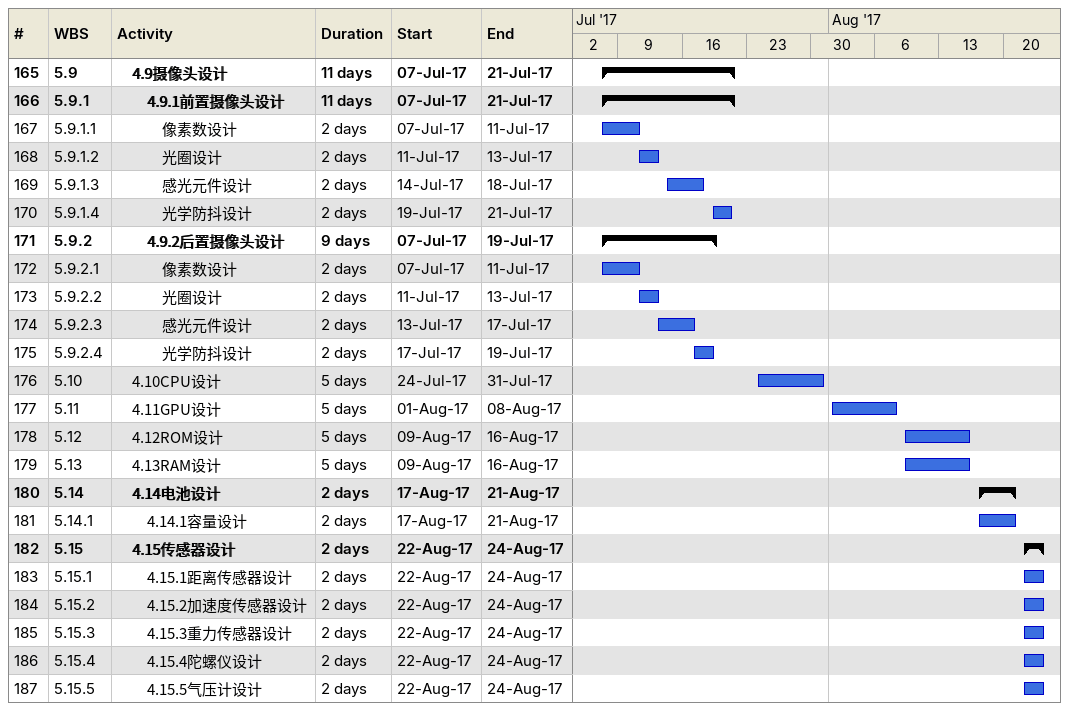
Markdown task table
| ID | WBS | Task | Duration | Start | Finish |
|---|---|---|---|---|---|
| 165 | 5.9 | **4.9摄像头设计** | 11d | 2017-07-07 | 2017-07-21 |
| 166 | 5.9.1 | **4.9.1前置摄像头设计** | 11d | 2017-07-07 | 2017-07-21 |
| 167 | 5.9.1.1 | 像素数设计 | 2d | 2017-07-07 | 2017-07-11 |
| 168 | 5.9.1.2 | 光圈设计 | 2d | 2017-07-11 | 2017-07-13 |
| 169 | 5.9.1.3 | 感光元件设计 | 2d | 2017-07-14 | 2017-07-18 |
| 170 | 5.9.1.4 | 光学防抖设计 | 2d | 2017-07-19 | 2017-07-21 |
| 171 | 5.9.2 | **4.9.2后置摄像头设计** | 9d | 2017-07-07 | 2017-07-19 |
| 172 | 5.9.2.1 | 像素数设计 | 2d | 2017-07-07 | 2017-07-11 |
| 173 | 5.9.2.2 | 光圈设计 | 2d | 2017-07-11 | 2017-07-13 |
| 174 | 5.9.2.3 | 感光元件设计 | 2d | 2017-07-13 | 2017-07-17 |
| 175 | 5.9.2.4 | 光学防抖设计 | 2d | 2017-07-17 | 2017-07-19 |
| 176 | 5.10 | 4.10CPU设计 | 5d | 2017-07-24 | 2017-07-31 |
| 177 | 5.11 | 4.11GPU设计 | 5d | 2017-08-01 | 2017-08-08 |
| 178 | 5.12 | 4.12ROM设计 | 5d | 2017-08-09 | 2017-08-16 |
| 179 | 5.13 | 4.13RAM设计 | 5d | 2017-08-09 | 2017-08-16 |
| 180 | 5.14 | **4.14电池设计** | 2d | 2017-08-17 | 2017-08-21 |
| 181 | 5.14.1 | 4.14.1容量设计 | 2d | 2017-08-17 | 2017-08-21 |
| 182 | 5.15 | **4.15传感器设计** | 2d | 2017-08-22 | 2017-08-24 |
| 183 | 5.15.1 | 4.15.1距离传感器设计 | 2d | 2017-08-22 | 2017-08-24 |
| 184 | 5.15.2 | 4.15.2加速度传感器设计 | 2d | 2017-08-22 | 2017-08-24 |
| 185 | 5.15.3 | 4.15.3重力传感器设计 | 2d | 2017-08-22 | 2017-08-24 |
| 186 | 5.15.4 | 4.15.4陀螺仪设计 | 2d | 2017-08-22 | 2017-08-24 |
| 187 | 5.15.5 | 4.15.5气压计设计 | 2d | 2017-08-22 | 2017-08-24 |
